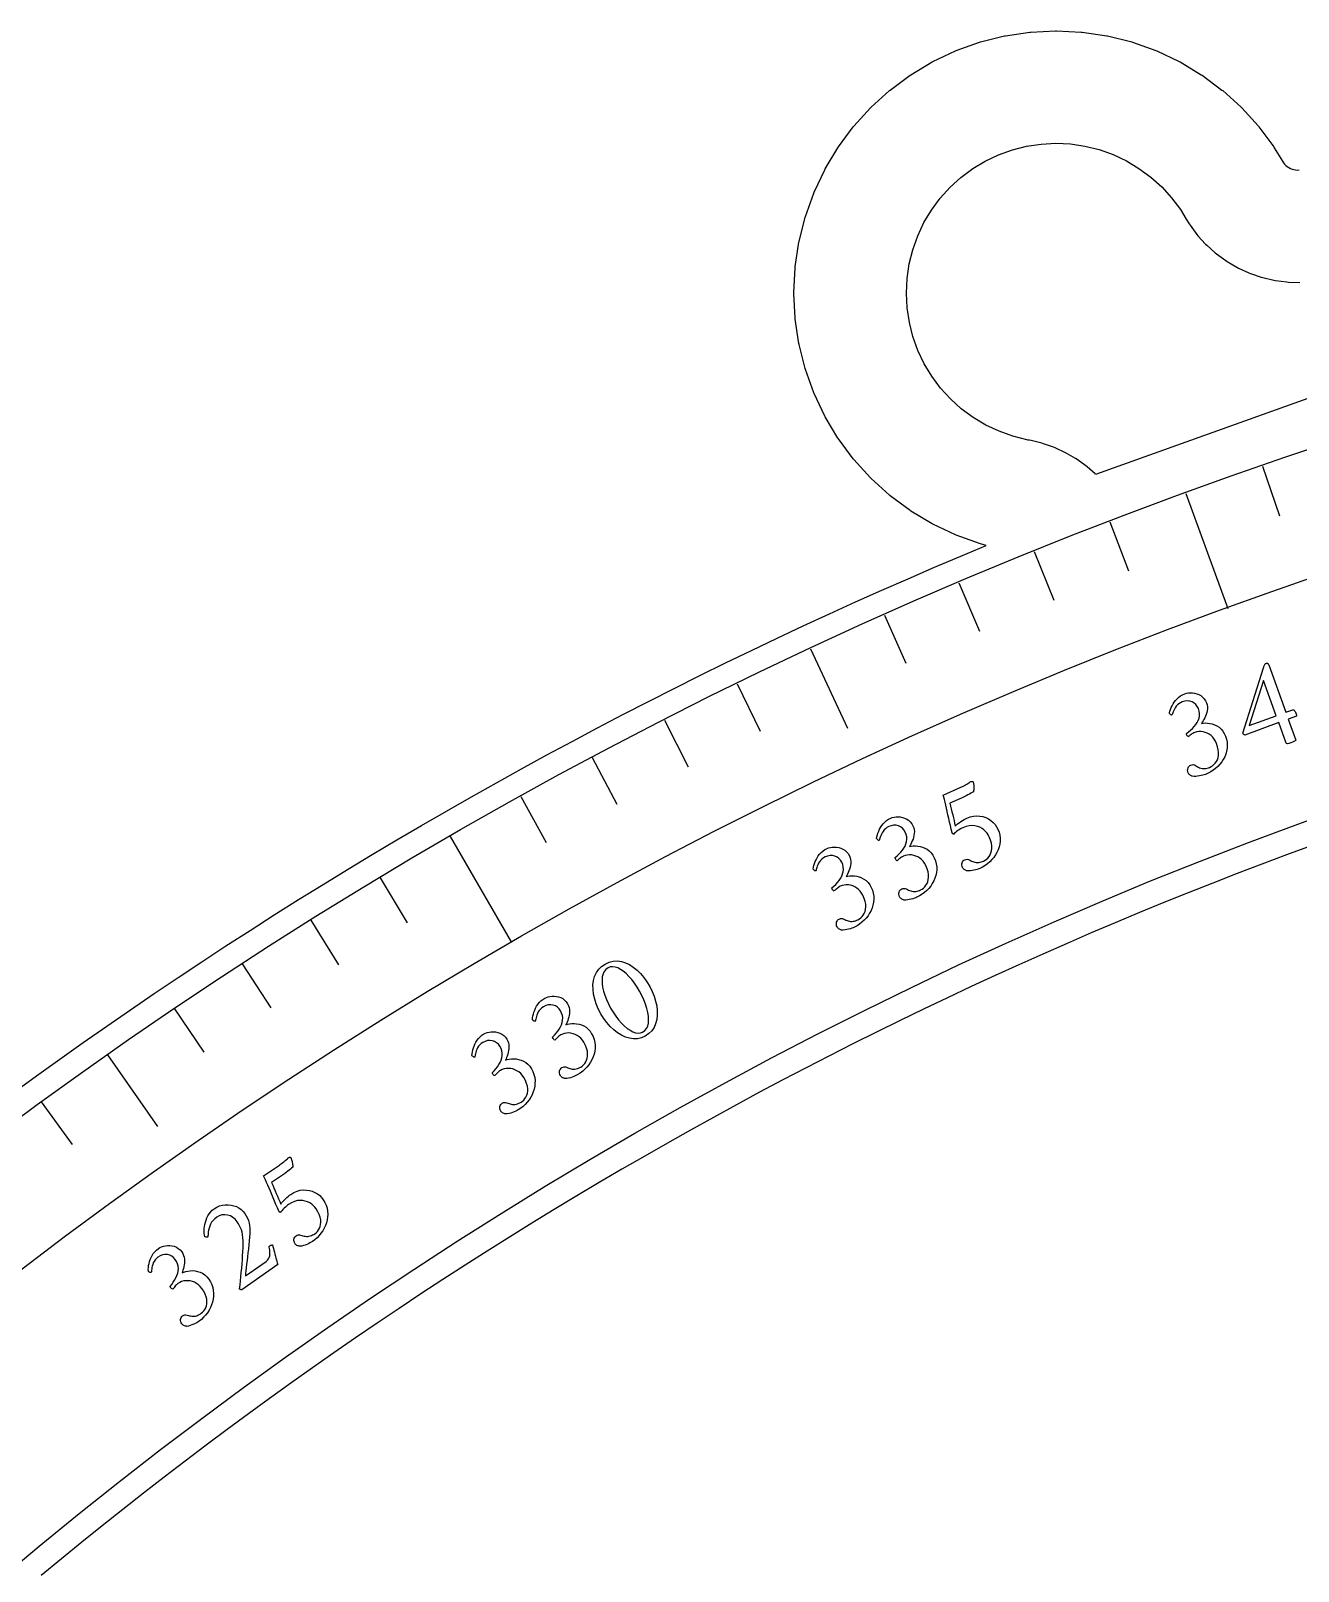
# Model space of a CAD drawing. Header units: millimetres. Extents: x -78 to 78, y -78 to 100.
# Drawn here: x -45.79 to -24.67, y 54.96 to 80.63 of the extents above; entities that cross this region are included whole.
import ezdxf

# ---------------------------------------------------------------- set-up
doc = ezdxf.new("R2010")
doc.units = ezdxf.units.MM
for name, color, linetype in [('CUT_INNER', 6, 'Continuous'), ('CUT_OUTER', 1, 'Continuous'), ('ENGRAVE', 7, 'Continuous'), ('ENGRAVE_FINE', 8, 'Continuous'), ('TEXT', 5, 'Continuous')]:
    doc.layers.add(name, color=color, linetype=linetype)

msp = doc.modelspace()

# ---------------------------------------------------------------- linework, layer by layer
at = {"layer": 'CUT_INNER'}
msp.add_lwpolyline([(-24.4557, 67.0492), (-24.8666, 66.8979), (-25.2767, 66.744), (-25.6857, 66.5877), (-26.0938, 66.4288), (-26.5009, 66.2675), (-26.907, 66.1036), (-27.3121, 65.9373), (-27.7162, 65.7685), (-28.1192, 65.5972), (-28.5212, 65.4234), (-28.9221, 65.2472), (-29.3219, 65.0685), (-29.7206, 64.8873), (-30.1182, 64.7037), (-30.5146, 64.5177), (-30.9099, 64.3293), (-31.304, 64.1384), (-31.697, 63.9451), (-32.0888, 63.7494), (-32.4793, 63.5513), (-32.8686, 63.3508), (-33.2567, 63.148), (-33.6436, 62.9427), (-34.0292, 62.7351), (-34.4135, 62.5251), (-34.7965, 62.3128), (-35.1781, 62.0981), (-35.5585, 61.8811), (-35.9375, 61.6617), (-36.3152, 61.4401), (-36.6915, 61.2161), (-37.0664, 60.9898), (-37.44, 60.7612), (-37.8121, 60.5303), (-38.1828, 60.2972), (-38.552, 60.0618), (-38.9198, 59.8241), (-39.2862, 59.5842), (-39.651, 59.342), (-40.0144, 59.0976), (-40.3763, 58.8509), (-40.7366, 58.6021), (-41.0954, 58.351), (-41.4527, 58.0978), (-41.8084, 57.8423), (-42.1625, 57.5847), (-42.5151, 57.3249), (-42.866, 57.063), (-43.2153, 56.7989), (-43.563, 56.5326), (-43.9091, 56.2643), (-44.2535, 55.9938), (-44.5962, 55.7212), (-44.9373, 55.4465), (-45.2766, 55.1698), (-45.6143, 54.8909)], dxfattribs=at)
at = {"layer": 'CUT_OUTER'}
msp.add_lwpolyline([(-46.0793, 62.9341), (-45.6922, 63.2157), (-45.3035, 63.4948), (-44.913, 63.7716), (-44.5209, 64.046), (-44.1271, 64.318), (-43.7316, 64.5875), (-43.3345, 64.8546), (-42.9357, 65.1193), (-42.5353, 65.3815), (-42.1334, 65.6413), (-41.7298, 65.8986), (-41.3247, 66.1534), (-40.918, 66.4057), (-40.5098, 66.6555), (-40.1, 66.9028), (-39.6888, 67.1476), (-39.276, 67.3899), (-38.8618, 67.6296), (-38.4461, 67.8668), (-38.0289, 68.1014), (-37.6103, 68.3335), (-37.1903, 68.563), (-36.7689, 68.7899), (-36.3462, 69.0142), (-35.922, 69.2359), (-35.4965, 69.455), (-35.0697, 69.6715), (-34.6415, 69.8854), (-34.2121, 70.0966), (-33.7813, 70.3052), (-33.3493, 70.5112), (-32.916, 70.7145), (-32.4815, 70.9151), (-32.0458, 71.1131), (-31.6088, 71.3084), (-31.1707, 71.501), (-30.7314, 71.6909), (-30.2909, 71.8781), (-29.8665, 72.0554), (-29.9648, 72.0801), (-29.9789, 72.0843), (-30.3686, 72.2238), (-30.3822, 72.2294), (-30.7564, 72.4064), (-30.7694, 72.4133), (-31.1244, 72.6261), (-31.1366, 72.6343), (-31.4691, 72.8809), (-31.4805, 72.8902), (-31.7872, 73.1682), (-31.7976, 73.1786), (-32.0756, 73.4853), (-32.0849, 73.4967), (-32.3315, 73.8291), (-32.3396, 73.8414), (-32.5524, 74.1964), (-32.5594, 74.2094), (-32.7364, 74.5836), (-32.742, 74.5972), (-32.8814, 74.9869), (-32.8857, 75.001), (-32.9863, 75.4025), (-32.9892, 75.4169), (-33.0499, 75.8264), (-33.0513, 75.841), (-33.0716, 76.2544), (-33.0716, 76.2691), (-33.0513, 76.6826), (-33.0499, 76.6972), (-32.9892, 77.1067), (-32.9863, 77.1211), (-32.8857, 77.5226), (-32.8814, 77.5367), (-32.742, 77.9264), (-32.7364, 77.94), (-32.5594, 78.3142), (-32.5524, 78.3272), (-32.3396, 78.6822), (-32.3315, 78.6944), (-32.0849, 79.0269), (-32.0756, 79.0383), (-31.7976, 79.345), (-31.7872, 79.3554), (-31.4805, 79.6333), (-31.4691, 79.6427), (-31.1366, 79.8893), (-31.1244, 79.8974), (-30.7694, 80.1102), (-30.7564, 80.1172), (-30.3822, 80.2941), (-30.3686, 80.2998), (-29.9789, 80.4392), (-29.9648, 80.4435), (-29.5633, 80.5441), (-29.5489, 80.5469), (-29.1394, 80.6077), (-29.1248, 80.6091), (-28.7114, 80.6294), (-28.6966, 80.6294), (-28.2832, 80.6091), (-28.2686, 80.6077), (-27.8591, 80.5469), (-27.8447, 80.5441), (-27.4432, 80.4435), (-27.4291, 80.4392), (-27.0394, 80.2998), (-27.0258, 80.2941), (-26.6516, 80.1172), (-26.6386, 80.1102), (-26.2836, 79.8974), (-26.2714, 79.8893), (-25.9389, 79.6427), (-25.9275, 79.6333), (-25.6208, 79.3554), (-25.6104, 79.345), (-25.3324, 79.0383), (-25.3231, 79.0269), (-25.0765, 78.6944), (-25.0684, 78.6822), (-24.9324, 78.4554), (-24.9157, 78.4304), (-24.8965, 78.4072), (-24.8751, 78.3861), (-24.8517, 78.3672), (-24.8266, 78.3507), (-24.7999, 78.3368), (-24.7719, 78.3257), (-24.743, 78.3174), (-24.7134, 78.3121), (-24.6834, 78.3098), (-24.6533, 78.3105)], dxfattribs=at)
at = {"layer": 'ENGRAVE'}
for points in [[(-22.7873, 75.1198), (-28.0456, 73.2384), (-28.0528, 73.2453), (-28.1872, 73.3633), (-28.2096, 73.3811), (-28.3546, 73.4857), (-28.3786, 73.5014), (-28.5329, 73.5917), (-28.5583, 73.605), (-28.7205, 73.6801), (-28.7471, 73.6909), (-28.9157, 73.7503), (-28.9432, 73.7585), (-29.1167, 73.8015), (-29.1448, 73.807), (-29.1692, 73.8112), (-29.4238, 73.8745), (-29.6543, 73.9566), (-29.8757, 74.0608), (-30.0858, 74.1863), (-30.2825, 74.3317), (-30.4641, 74.4957), (-30.6287, 74.6767), (-30.7748, 74.873), (-30.901, 75.0827), (-31.006, 75.3037), (-31.0888, 75.534), (-31.1487, 75.7712), (-31.185, 76.0132), (-31.1974, 76.2576), (-31.1858, 76.502), (-31.1503, 76.7441), (-31.0912, 76.9816), (-31.0092, 77.2121), (-30.9049, 77.4335), (-30.7795, 77.6435), (-30.6341, 77.8403), (-30.4701, 78.0219), (-30.289, 78.1865), (-30.0927, 78.3326), (-29.8831, 78.4588), (-29.6621, 78.5638), (-29.4318, 78.6466), (-29.1946, 78.7064), (-28.9526, 78.7427), (-28.7082, 78.7552), (-28.4638, 78.7436), (-28.2217, 78.7081), (-27.9842, 78.649), (-27.7537, 78.567), (-27.5323, 78.4627), (-27.3222, 78.3373), (-27.1255, 78.1919), (-26.9439, 78.0278), (-26.7793, 77.8468), (-26.6327, 77.6498), (-26.5356, 77.4889), (-26.4878, 77.4137), (-26.4711, 77.3887), (-26.3589, 77.2382), (-26.3398, 77.215), (-26.2131, 77.0764), (-26.1917, 77.0553), (-26.0518, 76.9301), (-26.0284, 76.9112), (-25.8766, 76.8006), (-25.8515, 76.7842), (-25.6894, 76.6894), (-25.6627, 76.6755), (-25.492, 76.5975), (-25.464, 76.5863), (-25.2863, 76.5258), (-25.2574, 76.5175), (-25.0745, 76.475), (-25.0449, 76.4697), (-24.8587, 76.4458), (-24.8287, 76.4434), (-24.641, 76.4383)], [(-26.5415, 72.9222), (-25.8431, 71.0033)], [(-32.7961, 70.3315), (-32.1797, 69.0095)], [(-38.8011, 67.2055), (-37.7801, 65.437)], [(-44.5108, 63.568), (-43.6742, 62.3732)]]:
    msp.add_lwpolyline(points, dxfattribs=at)
for radius in [77.6022, 75.5602, 71.7678]:
    msp.add_circle((0, 0), radius, dxfattribs=at)
at = {"layer": 'ENGRAVE_FINE'}
for points in [[(-25.2648, 73.3743), (-24.9799, 72.5468)], [(-27.8101, 72.4479), (-27.4965, 71.6309)], [(-29.0703, 71.9515), (-28.7425, 71.1401)], [(-30.3216, 71.4332), (-29.9796, 70.6276)], [(-31.5637, 70.8931), (-31.2077, 70.0936)], [(-34.0186, 69.7484), (-33.6349, 68.9618)], [(-35.2307, 69.1441), (-34.8333, 68.3643)], [(-36.432, 68.5187), (-36.0212, 67.746)], [(-37.6223, 67.8724), (-37.198, 67.107)], [(-39.9681, 66.5181), (-39.5173, 65.7679)], [(-41.1229, 65.8104), (-40.6591, 65.0682)], [(-42.2652, 65.0827), (-41.7885, 64.3487)], [(-43.3946, 64.3351), (-42.9052, 63.6096)], [(-45.6134, 62.7815), (-45.099, 62.0735)]]:
    msp.add_lwpolyline(points, dxfattribs=at)
at = {"layer": 'TEXT'}
for points in [[(-25.205, 70.0903), (-25.197, 70.0923), (-25.1896, 70.0924), (-25.1828, 70.0904), (-25.1767, 70.0866), (-25.1713, 70.0816), (-25.1668, 70.0762), (-25.1632, 70.0706), (-25.1606, 70.0646), (-24.8767, 69.2741), (-24.7574, 69.3168), (-24.7519, 69.3171), (-24.7455, 69.3141), (-24.7382, 69.308), (-24.7301, 69.2988), (-24.7219, 69.2872), (-24.7144, 69.2743), (-24.7076, 69.2599), (-24.7014, 69.2442), (-24.698, 69.2335), (-24.696, 69.2241), (-24.6952, 69.216), (-24.6958, 69.2091), (-24.8354, 69.1591), (-24.7093, 68.808), (-24.71, 68.8074), (-24.7122, 68.8056), (-24.7158, 68.8025), (-24.7208, 68.7981), (-24.7295, 68.7925), (-24.7441, 68.7854), (-24.7648, 68.7769), (-24.7914, 68.7669), (-24.823, 68.7567), (-24.8464, 68.7517), (-24.8616, 68.752), (-24.8687, 68.7576), (-24.9934, 69.1022), (-25.5564, 68.896), (-25.5624, 68.8976), (-25.5681, 68.9001), (-25.5733, 68.9034), (-25.5782, 68.9077), (-25.5824, 68.9123), (-25.5859, 68.9167), (-25.5886, 68.921), (-25.5905, 68.9252), (-25.2468, 70.0173), (-25.2435, 70.0259), (-25.2394, 70.0359), (-25.2347, 70.0471), (-25.2292, 70.0596), (-25.2233, 70.0713), (-25.2173, 70.0804), (-25.2112, 70.0867), (-25.205, 70.0903)], [(-26.5567, 69.5847), (-26.5296, 69.593), (-26.4997, 69.598), (-26.4672, 69.5998), (-26.4319, 69.5984), (-26.3958, 69.5932), (-26.3605, 69.5838), (-26.3262, 69.57), (-26.2927, 69.552), (-26.262, 69.5292), (-26.2356, 69.5013), (-26.2136, 69.4682), (-26.196, 69.43), (-26.1863, 69.3982), (-26.1811, 69.3662), (-26.1803, 69.334), (-26.184, 69.3016), (-26.191, 69.2696), (-26.2002, 69.2389), (-26.2116, 69.2093), (-26.2253, 69.181), (-26.2398, 69.1545), (-26.2539, 69.1305), (-26.2676, 69.1089), (-26.281, 69.0898), (-26.2495, 69.0949), (-26.2155, 69.0966), (-26.1791, 69.0948), (-26.1402, 69.0896), (-26.1006, 69.0803), (-26.062, 69.0663), (-26.0245, 69.0478), (-25.9881, 69.0246), (-25.9544, 68.9961), (-25.925, 68.9618), (-25.9001, 68.9216), (-25.8795, 68.8755), (-25.8635, 68.8246), (-25.8539, 68.7741), (-25.8507, 68.724), (-25.8538, 68.6742), (-25.8625, 68.6255), (-25.8759, 68.5785), (-25.8939, 68.5332), (-25.9167, 68.4896), (-25.9435, 68.4482), (-25.9737, 68.4094), (-26.0073, 68.3732), (-26.0444, 68.3396), (-26.0841, 68.3091), (-26.1258, 68.2822), (-26.1695, 68.2589), (-26.2151, 68.2392), (-26.2358, 68.2321), (-26.2594, 68.2254), (-26.286, 68.2192), (-26.3155, 68.2134), (-26.3462, 68.209), (-26.376, 68.2067), (-26.4052, 68.2066), (-26.4335, 68.2087), (-26.4397, 68.211), (-26.4476, 68.215), (-26.4573, 68.2206), (-26.4689, 68.2278), (-26.4803, 68.2363), (-26.4899, 68.2459), (-26.4975, 68.2566), (-26.5032, 68.2683), (-26.5095, 68.2892), (-26.5119, 68.3094), (-26.5103, 68.3287), (-26.5047, 68.3472), (-26.4961, 68.3639), (-26.4853, 68.3776), (-26.4723, 68.3883), (-26.4571, 68.3961), (-26.4372, 68.4015), (-26.4178, 68.4022), (-26.3991, 68.3981), (-26.381, 68.3892), (-26.3634, 68.3784), (-26.346, 68.3686), (-26.3288, 68.3596), (-26.3118, 68.3516), (-26.2918, 68.3442), (-26.2713, 68.3394), (-26.2502, 68.3374), (-26.2286, 68.338), (-26.207, 68.3407), (-26.1861, 68.3447), (-26.1658, 68.3501), (-26.1462, 68.3567), (-26.1205, 68.3687), (-26.096, 68.3844), (-26.0728, 68.4038), (-26.0509, 68.427), (-26.0317, 68.454), (-26.0164, 68.485), (-26.005, 68.5201), (-25.9977, 68.5592), (-25.9957, 68.6023), (-26.0005, 68.6494), (-26.0119, 68.7006), (-26.0302, 68.7557), (-26.0475, 68.7944), (-26.0684, 68.829), (-26.0931, 68.8593), (-26.1214, 68.8856), (-26.1524, 68.9076), (-26.1848, 68.9254), (-26.2187, 68.939), (-26.2541, 68.9483), (-26.2898, 68.9531), (-26.3247, 68.9529), (-26.3587, 68.9478), (-26.3919, 68.9378), (-26.4081, 68.9308), (-26.4239, 68.9226), (-26.4394, 68.913), (-26.4544, 68.9021), (-26.4685, 68.8913), (-26.481, 68.882), (-26.4919, 68.8741), (-26.5011, 68.8678), (-26.5097, 68.8743), (-26.5171, 68.8821), (-26.5233, 68.8912), (-26.5282, 68.9018), (-26.5305, 68.9085), (-26.5319, 68.9144), (-26.5324, 68.9195), (-26.532, 68.9237), (-26.4966, 68.9492), (-26.4631, 68.9765), (-26.4314, 69.0057), (-26.4016, 69.0368), (-26.375, 69.0695), (-26.3529, 69.1036), (-26.3352, 69.139), (-26.3219, 69.1758), (-26.3143, 69.2139), (-26.3135, 69.2534), (-26.3195, 69.2942), (-26.3324, 69.3363), (-26.3503, 69.3731), (-26.374, 69.404), (-26.4033, 69.4288), (-26.4384, 69.4477), (-26.477, 69.4596), (-26.5169, 69.4633), (-26.5582, 69.4589), (-26.6008, 69.4464), (-26.631, 69.4327), (-26.6577, 69.4161), (-26.6809, 69.3966), (-26.7007, 69.3742), (-26.7174, 69.3507), (-26.7316, 69.3278), (-26.7432, 69.3057), (-26.7522, 69.2842), (-26.7595, 69.2649), (-26.7657, 69.2495), (-26.7708, 69.2378), (-26.7749, 69.2298), (-26.7794, 69.2291), (-26.7845, 69.2302), (-26.7903, 69.2331), (-26.7969, 69.2377), (-26.8032, 69.2434), (-26.8085, 69.2495), (-26.8128, 69.2561), (-26.8161, 69.263), (-26.8086, 69.2926), (-26.7987, 69.3226), (-26.7865, 69.3532), (-26.7719, 69.3842), (-26.7548, 69.4148), (-26.7351, 69.4445), (-26.7128, 69.4731), (-26.6878, 69.5007), (-26.6599, 69.5262), (-26.6287, 69.5487), (-26.5944, 69.5682), (-26.5567, 69.5847)], [(-25.2471, 69.8038), (-25.4842, 69.0529), (-25.0349, 69.2171)], [(-30.1926, 67.5105), (-30.1352, 67.5322), (-30.0794, 67.5455), (-30.025, 67.5503), (-29.9721, 67.5466), (-29.9216, 67.5359), (-29.8743, 67.5199), (-29.8301, 67.4983), (-29.7891, 67.4713), (-29.7523, 67.4401), (-29.7207, 67.4058), (-29.6944, 67.3685), (-29.6733, 67.3281), (-29.6546, 67.2782), (-29.6422, 67.2283), (-29.6362, 67.1784), (-29.6366, 67.1285), (-29.6425, 67.0794), (-29.6532, 67.0317), (-29.6688, 66.9855), (-29.689, 66.9407), (-29.7135, 66.8979), (-29.7415, 66.8574), (-29.773, 66.8194), (-29.8082, 66.7838), (-29.8462, 66.7512), (-29.8863, 66.722), (-29.9286, 66.6963), (-29.973, 66.6741), (-29.9933, 66.6659), (-30.0165, 66.6579), (-30.0427, 66.6502), (-30.0719, 66.6428), (-30.1022, 66.6366), (-30.1319, 66.6327), (-30.161, 66.631), (-30.1894, 66.6315), (-30.1957, 66.6335), (-30.2038, 66.637), (-30.2139, 66.642), (-30.2258, 66.6486), (-30.2377, 66.6565), (-30.2478, 66.6655), (-30.256, 66.6757), (-30.2623, 66.6871), (-30.2698, 66.7077), (-30.2733, 66.7276), (-30.2727, 66.747), (-30.2682, 66.7659), (-30.2605, 66.783), (-30.2505, 66.7972), (-30.2381, 66.8087), (-30.2234, 66.8173), (-30.2038, 66.8238), (-30.1845, 66.8256), (-30.1656, 66.8225), (-30.1471, 66.8147), (-30.1288, 66.8049), (-30.1109, 66.796), (-30.0932, 66.788), (-30.0758, 66.781), (-30.0555, 66.7747), (-30.0347, 66.7711), (-30.0136, 66.7702), (-29.992, 66.772), (-29.9706, 66.7759), (-29.9499, 66.7811), (-29.93, 66.7875), (-29.9108, 66.7953), (-29.8858, 66.8087), (-29.8622, 66.8257), (-29.8402, 66.8464), (-29.8196, 66.8707), (-29.8018, 66.8988), (-29.7883, 66.9306), (-29.7789, 66.9663), (-29.7738, 67.0057), (-29.7742, 67.0489), (-29.7816, 67.0956), (-29.7959, 67.146), (-29.8172, 67.2001), (-29.833, 67.2304), (-29.8529, 67.2597), (-29.877, 67.2879), (-29.9052, 67.3149), (-29.9373, 67.3392), (-29.9729, 67.3589), (-30.012, 67.374), (-30.0547, 67.3845), (-30.1007, 67.3885), (-30.1499, 67.3841), (-30.2021, 67.3712), (-30.2576, 67.3499), (-30.2747, 67.3415), (-30.294, 67.3308), (-30.3156, 67.3177), (-30.3394, 67.3023), (-30.3624, 67.2863), (-30.3815, 67.2716), (-30.3966, 67.2583), (-30.4079, 67.2462), (-30.411, 67.2455), (-30.4146, 67.2459), (-30.4185, 67.2475), (-30.4229, 67.2502), (-30.4271, 67.2538), (-30.4308, 67.2577), (-30.4339, 67.2621), (-30.4364, 67.2668), (-30.4501, 67.3265), (-30.4639, 67.3861), (-30.4776, 67.4457), (-30.4913, 67.5054), (-30.5047, 67.564), (-30.5177, 67.6206), (-30.5301, 67.6752), (-30.5421, 67.7277), (-30.5534, 67.7769), (-30.5639, 67.8211), (-30.5736, 67.8605), (-30.5824, 67.895), (-30.292, 68.0251), (-30.2718, 68.0344), (-30.2516, 68.0443), (-30.2313, 68.0548), (-30.211, 68.0659), (-30.1916, 68.0769), (-30.174, 68.0874), (-30.1582, 68.0971), (-30.1443, 68.1062), (-30.1329, 68.1139), (-30.1247, 68.1193), (-30.1198, 68.1226), (-30.1182, 68.1237), (-30.1121, 68.123), (-30.1064, 68.1223), (-30.1013, 68.1218), (-30.0966, 68.1213), (-30.0925, 68.1204), (-30.0891, 68.1187), (-30.0863, 68.116), (-30.0842, 68.1125), (-30.0828, 68.1081), (-30.0813, 68.101), (-30.0795, 68.0911), (-30.0776, 68.0784), (-30.0759, 68.0639), (-30.0747, 68.0484), (-30.0739, 68.032), (-30.0736, 68.0146), (-30.0741, 67.9971), (-30.0756, 67.9803), (-30.0782, 67.9643), (-30.0819, 67.9489), (-30.1022, 67.9375), (-30.1245, 67.9253), (-30.1488, 67.9121), (-30.1751, 67.898), (-30.2038, 67.8832), (-30.2352, 67.8677), (-30.2694, 67.8516), (-30.3062, 67.8348), (-30.4712, 67.7609), (-30.4604, 67.7129), (-30.4493, 67.6646), (-30.4379, 67.616), (-30.4262, 67.567), (-30.4147, 67.5185), (-30.4037, 67.471), (-30.3934, 67.4246), (-30.3837, 67.3792), (-30.3656, 67.3966), (-30.3441, 67.4147), (-30.3192, 67.4336), (-30.2908, 67.4533), (-30.2621, 67.4719), (-30.2362, 67.4877), (-30.213, 67.5005), (-30.1926, 67.5105)], [(-31.4586, 67.5103), (-31.4321, 67.5205), (-31.4027, 67.5277), (-31.3704, 67.5318), (-31.3351, 67.5329), (-31.2987, 67.5303), (-31.2629, 67.5234), (-31.2276, 67.5122), (-31.193, 67.4966), (-31.1607, 67.476), (-31.1323, 67.4501), (-31.1081, 67.4186), (-31.0878, 67.3817), (-31.0758, 67.3508), (-31.0683, 67.3192), (-31.0653, 67.2872), (-31.0666, 67.2546), (-31.0713, 67.2222), (-31.0783, 67.1909), (-31.0876, 67.1606), (-31.0992, 67.1313), (-31.1118, 67.1039), (-31.1241, 67.0789), (-31.1363, 67.0564), (-31.1483, 67.0364), (-31.1172, 67.0438), (-31.0835, 67.0478), (-31.047, 67.0487), (-31.0078, 67.0462), (-30.9676, 67.0398), (-30.9282, 67.0286), (-30.8894, 67.0128), (-30.8514, 66.9922), (-30.8158, 66.9663), (-30.784, 66.9341), (-30.7563, 66.8958), (-30.7324, 66.8513), (-30.7129, 66.8017), (-30.6997, 66.752), (-30.6929, 66.7022), (-30.6925, 66.6523), (-30.6977, 66.6031), (-30.7077, 66.5553), (-30.7224, 66.5088), (-30.742, 66.4637), (-30.7658, 66.4205), (-30.7931, 66.3796), (-30.8241, 66.3411), (-30.8587, 66.305), (-30.8961, 66.2717), (-30.9358, 66.2419), (-30.9777, 66.2156), (-31.0217, 66.1927), (-31.0419, 66.1841), (-31.065, 66.1757), (-31.0911, 66.1676), (-31.1201, 66.1598), (-31.1503, 66.1532), (-31.18, 66.1488), (-31.209, 66.1466), (-31.2375, 66.1467), (-31.2438, 66.1485), (-31.2519, 66.1519), (-31.2621, 66.1568), (-31.2741, 66.1631), (-31.2861, 66.1709), (-31.2963, 66.1798), (-31.3047, 66.1898), (-31.3112, 66.2011), (-31.319, 66.2215), (-31.3228, 66.2415), (-31.3226, 66.2609), (-31.3184, 66.2798), (-31.3109, 66.297), (-31.3011, 66.3114), (-31.289, 66.323), (-31.2744, 66.3319), (-31.2549, 66.3387), (-31.2356, 66.3408), (-31.2167, 66.338), (-31.198, 66.3305), (-31.1796, 66.321), (-31.1615, 66.3124), (-31.1437, 66.3047), (-31.1262, 66.2979), (-31.1058, 66.2919), (-31.085, 66.2886), (-31.0638, 66.2881), (-31.0423, 66.2903), (-31.0209, 66.2945), (-31.0004, 66.3), (-30.9805, 66.3068), (-30.9615, 66.3148), (-30.9366, 66.3286), (-30.9134, 66.346), (-30.8916, 66.367), (-30.8714, 66.3917), (-30.8541, 66.42), (-30.8411, 66.4521), (-30.8323, 66.4879), (-30.8278, 66.5274), (-30.8289, 66.5705), (-30.837, 66.6172), (-30.8521, 66.6673), (-30.8742, 66.721), (-30.8942, 66.7584), (-30.9176, 66.7914), (-30.9444, 66.8199), (-30.9745, 66.8441), (-31.007, 66.8638), (-31.0406, 66.8793), (-31.0754, 66.8904), (-31.1113, 66.8972), (-31.1473, 66.8994), (-31.1821, 66.8968), (-31.2157, 66.8892), (-31.248, 66.8768), (-31.2637, 66.8688), (-31.2788, 66.8594), (-31.2936, 66.8487), (-31.3079, 66.8368), (-31.3212, 66.825), (-31.3329, 66.8148), (-31.3432, 66.8062), (-31.3519, 66.7992), (-31.361, 66.8051), (-31.369, 66.8123), (-31.3758, 66.821), (-31.3814, 66.8312), (-31.3842, 66.8377), (-31.386, 66.8435), (-31.3869, 66.8485), (-31.3868, 66.8528), (-31.3532, 66.8807), (-31.3218, 66.9104), (-31.2923, 66.9418), (-31.2648, 66.9749), (-31.2406, 67.0095), (-31.2209, 67.045), (-31.2058, 67.0816), (-31.1952, 67.1192), (-31.1904, 67.1578), (-31.1924, 67.1972), (-31.2013, 67.2375), (-31.2171, 67.2786), (-31.2377, 67.314), (-31.2634, 67.3431), (-31.2945, 67.3658), (-31.3308, 67.3822), (-31.3701, 67.3912), (-31.4102, 67.3921), (-31.4511, 67.3848), (-31.4927, 67.3693), (-31.5219, 67.3534), (-31.5473, 67.335), (-31.5691, 67.3139), (-31.5872, 67.2901), (-31.6022, 67.2654), (-31.6147, 67.2416), (-31.6247, 67.2187), (-31.6322, 67.1966), (-31.638, 67.1769), (-31.6431, 67.161), (-31.6474, 67.149), (-31.6509, 67.1408), (-31.6553, 67.1398), (-31.6605, 67.1405), (-31.6665, 67.1429), (-31.6734, 67.1471), (-31.6801, 67.1523), (-31.6859, 67.1581), (-31.6906, 67.1643), (-31.6944, 67.1709), (-31.689, 67.201), (-31.6813, 67.2317), (-31.6713, 67.263), (-31.6589, 67.2949), (-31.6441, 67.3268), (-31.6266, 67.3577), (-31.6063, 67.3879), (-31.5834, 67.4172), (-31.5574, 67.4446), (-31.5279, 67.4693), (-31.495, 67.4912), (-31.4586, 67.5103)], [(-32.5204, 67.0054), (-32.4941, 67.0159), (-32.4647, 67.0235), (-32.4325, 67.0282), (-32.3972, 67.0299), (-32.3608, 67.0279), (-32.3248, 67.0215), (-32.2894, 67.0108), (-32.2545, 66.9958), (-32.2219, 66.9758), (-32.1932, 66.9502), (-32.1684, 66.9192), (-32.1475, 66.8826), (-32.1351, 66.8518), (-32.1271, 66.8204), (-32.1235, 66.7884), (-32.1244, 66.7558), (-32.1286, 66.7233), (-32.1351, 66.6919), (-32.1439, 66.6615), (-32.155, 66.6321), (-32.1671, 66.6044), (-32.1791, 66.5792), (-32.1909, 66.5565), (-32.2026, 66.5364), (-32.1716, 66.5442), (-32.1379, 66.5488), (-32.1015, 66.5502), (-32.0623, 66.5484), (-32.022, 66.5426), (-31.9824, 66.5321), (-31.9434, 66.5168), (-31.9051, 66.4969), (-31.869, 66.4715), (-31.8368, 66.4398), (-31.8084, 66.402), (-31.7839, 66.3578), (-31.7635, 66.3086), (-31.7496, 66.2591), (-31.742, 66.2094), (-31.7408, 66.1596), (-31.7452, 66.1103), (-31.7544, 66.0623), (-31.7685, 66.0156), (-31.7873, 65.9702), (-31.8104, 65.9266), (-31.8371, 65.8853), (-31.8675, 65.8463), (-31.9015, 65.8096), (-31.9384, 65.7758), (-31.9776, 65.7454), (-32.019, 65.7184), (-32.0627, 65.6948), (-32.0827, 65.6858), (-32.1057, 65.6771), (-32.1317, 65.6686), (-32.1606, 65.6603), (-32.1907, 65.6532), (-32.2203, 65.6483), (-32.2493, 65.6457), (-32.2777, 65.6453), (-32.284, 65.6471), (-32.2923, 65.6503), (-32.3025, 65.655), (-32.3146, 65.6612), (-32.3268, 65.6688), (-32.3371, 65.6775), (-32.3456, 65.6874), (-32.3523, 65.6986), (-32.3604, 65.7189), (-32.3645, 65.7388), (-32.3646, 65.7582), (-32.3607, 65.7771), (-32.3536, 65.7945), (-32.344, 65.8091), (-32.332, 65.8209), (-32.3176, 65.8299), (-32.2981, 65.8371), (-32.2789, 65.8395), (-32.2599, 65.837), (-32.2411, 65.8297), (-32.2226, 65.8205), (-32.2044, 65.8122), (-32.1865, 65.8048), (-32.1689, 65.7983), (-32.1484, 65.7926), (-32.1275, 65.7897), (-32.1063, 65.7895), (-32.0848, 65.792), (-32.0635, 65.7965), (-32.0431, 65.8024), (-32.0233, 65.8095), (-32.0044, 65.8178), (-31.9798, 65.832), (-31.9568, 65.8497), (-31.9354, 65.8711), (-31.9156, 65.8961), (-31.8988, 65.9247), (-31.8862, 65.957), (-31.878, 65.9929), (-31.8741, 66.0325), (-31.8759, 66.0756), (-31.8847, 66.1221), (-31.9006, 66.172), (-31.9236, 66.2254), (-31.9442, 66.2624), (-31.9681, 66.295), (-31.9953, 66.3232), (-32.0258, 66.3468), (-32.0586, 66.366), (-32.0924, 66.381), (-32.1274, 66.3915), (-32.1635, 66.3978), (-32.1995, 66.3994), (-32.2342, 66.3962), (-32.2676, 66.3881), (-32.2998, 66.3752), (-32.3153, 66.3669), (-32.3303, 66.3573), (-32.3449, 66.3464), (-32.359, 66.3342), (-32.3721, 66.3222), (-32.3837, 66.3119), (-32.3938, 66.3031), (-32.4025, 66.296), (-32.4116, 66.3017), (-32.4197, 66.3088), (-32.4267, 66.3174), (-32.4325, 66.3275), (-32.4354, 66.334), (-32.4372, 66.3397), (-32.4382, 66.3447), (-32.4381, 66.349), (-32.4051, 66.3775), (-32.374, 66.4076), (-32.3451, 66.4395), (-32.3181, 66.473), (-32.2945, 66.508), (-32.2754, 66.5438), (-32.2608, 66.5807), (-32.2508, 66.6184), (-32.2466, 66.6571), (-32.2492, 66.6965), (-32.2588, 66.7366), (-32.2752, 66.7775), (-32.2963, 66.8126), (-32.3226, 66.8412), (-32.354, 66.8634), (-32.3905, 66.8792), (-32.43, 66.8877), (-32.4701, 66.8879), (-32.5109, 66.8799), (-32.5522, 66.8637), (-32.5811, 66.8475), (-32.6063, 66.8286), (-32.6277, 66.8071), (-32.6454, 66.7831), (-32.66, 66.7582), (-32.6722, 66.7342), (-32.6818, 66.7111), (-32.6889, 66.6889), (-32.6945, 66.6691), (-32.6993, 66.6532), (-32.7034, 66.641), (-32.7068, 66.6328), (-32.7112, 66.6317), (-32.7164, 66.6323), (-32.7225, 66.6347), (-32.7294, 66.6387), (-32.7362, 66.6439), (-32.742, 66.6495), (-32.7469, 66.6556), (-32.7507, 66.6623), (-32.7458, 66.6924), (-32.7386, 66.7232), (-32.7291, 66.7547), (-32.7173, 66.7868), (-32.7029, 66.8189), (-32.6859, 66.8501), (-32.6661, 66.8806), (-32.6436, 66.9102), (-32.6181, 66.9381), (-32.589, 66.9632), (-32.5564, 66.9857), (-32.5204, 67.0054)], [(-36.2162, 65.0796), (-36.1493, 65.1101), (-36.0819, 65.1274), (-36.014, 65.1314), (-35.9457, 65.1223), (-35.878, 65.1016), (-35.8123, 65.071), (-35.7483, 65.0304), (-35.6862, 64.98), (-35.6272, 64.9214), (-35.5723, 64.8562), (-35.5215, 64.7846), (-35.4749, 64.7066), (-35.4342, 64.6252), (-35.4012, 64.5439), (-35.376, 64.4624), (-35.3585, 64.381), (-35.3493, 64.3014), (-35.3492, 64.2256), (-35.3579, 64.1535), (-35.3757, 64.0851), (-35.4032, 64.0225), (-35.4412, 63.9676), (-35.4898, 63.9203), (-35.549, 63.8806), (-35.6123, 63.8521), (-35.6771, 63.8363), (-35.7434, 63.8332), (-35.8113, 63.8428), (-35.8792, 63.8634), (-35.9455, 63.8937), (-36.0104, 63.9336), (-36.0736, 63.983), (-36.134, 64.0406), (-36.1902, 64.1048), (-36.2422, 64.1756), (-36.2899, 64.253), (-36.3316, 64.3338), (-36.3656, 64.4148), (-36.3917, 64.4959), (-36.4099, 64.5773), (-36.4196, 64.6569), (-36.4199, 64.7329), (-36.4107, 64.8052), (-36.3922, 64.8738), (-36.3637, 64.9368), (-36.3249, 64.9921), (-36.2757, 65.0397), (-36.2162, 65.0796)], [(-36.1684, 65.0164), (-36.204, 64.9906), (-36.2319, 64.9575), (-36.2521, 64.917), (-36.2644, 64.8691), (-36.2695, 64.8154), (-36.2679, 64.7575), (-36.2596, 64.6953), (-36.2447, 64.6289), (-36.2236, 64.5598), (-36.1967, 64.4895), (-36.1641, 64.418), (-36.1259, 64.3454), (-36.0842, 64.2757), (-36.0404, 64.211), (-35.9945, 64.1515), (-35.9464, 64.0971), (-35.8977, 64.049), (-35.8496, 64.0085), (-35.8023, 63.9756), (-35.7556, 63.9502), (-35.7108, 63.9337), (-35.6691, 63.9273), (-35.6304, 63.9311), (-35.5947, 63.945), (-35.5574, 63.9719), (-35.5287, 64.0061), (-35.5087, 64.0476), (-35.4974, 64.0964), (-35.4938, 64.151), (-35.4971, 64.21), (-35.5073, 64.2732), (-35.5243, 64.3408), (-35.5471, 64.4108), (-35.5749, 64.4816), (-35.6076, 64.5531), (-35.6451, 64.6254), (-35.6865, 64.696), (-35.7296, 64.7609), (-35.7744, 64.8201), (-35.8209, 64.8735), (-35.8681, 64.9202), (-35.9148, 64.9593), (-35.9612, 64.9908), (-36.0072, 65.0147), (-36.0517, 65.0299), (-36.0933, 65.0353), (-36.1322, 65.0307), (-36.1684, 65.0164)], [(-37.2229, 64.5116), (-37.1973, 64.5241), (-37.1686, 64.5338), (-37.1368, 64.5407), (-37.1018, 64.5449), (-37.0652, 64.5455), (-37.0289, 64.5417), (-36.9929, 64.5336), (-36.957, 64.5211), (-36.923, 64.5034), (-36.8925, 64.48), (-36.8656, 64.4508), (-36.8422, 64.4159), (-36.8276, 64.386), (-36.8174, 64.3553), (-36.8115, 64.3236), (-36.81, 64.291), (-36.8119, 64.2583), (-36.8161, 64.2265), (-36.8227, 64.1955), (-36.8317, 64.1654), (-36.8419, 64.1369), (-36.852, 64.111), (-36.8622, 64.0875), (-36.8723, 64.0666), (-36.8421, 64.0766), (-36.8088, 64.0836), (-36.7725, 64.0876), (-36.7333, 64.0886), (-36.6927, 64.0857), (-36.6524, 64.078), (-36.6124, 64.0656), (-36.5728, 64.0484), (-36.535, 64.0257), (-36.5006, 63.9964), (-36.4696, 63.9606), (-36.442, 63.9184), (-36.4181, 63.8707), (-36.4007, 63.8223), (-36.3896, 63.7733), (-36.3848, 63.7237), (-36.3857, 63.6742), (-36.3915, 63.6257), (-36.4022, 63.5781), (-36.4177, 63.5315), (-36.4376, 63.4863), (-36.4613, 63.4432), (-36.4888, 63.4022), (-36.5201, 63.3632), (-36.5545, 63.3268), (-36.5914, 63.2936), (-36.6309, 63.2638), (-36.6728, 63.2371), (-36.6921, 63.2268), (-36.7144, 63.2164), (-36.7396, 63.2061), (-36.7679, 63.1957), (-36.7974, 63.1865), (-36.8266, 63.1795), (-36.8553, 63.1748), (-36.8837, 63.1724), (-36.8901, 63.1737), (-36.8985, 63.1764), (-36.909, 63.1804), (-36.9216, 63.1857), (-36.9343, 63.1923), (-36.9452, 63.2003), (-36.9544, 63.2096), (-36.9619, 63.2202), (-36.9714, 63.2399), (-36.9769, 63.2594), (-36.9784, 63.2788), (-36.9759, 63.298), (-36.97, 63.3158), (-36.9614, 63.331), (-36.9503, 63.3436), (-36.9366, 63.3537), (-36.9177, 63.3623), (-36.8987, 63.366), (-36.8796, 63.3649), (-36.8604, 63.359), (-36.8412, 63.3511), (-36.8225, 63.3441), (-36.8041, 63.338), (-36.786, 63.3328), (-36.7651, 63.3286), (-36.7441, 63.3272), (-36.723, 63.3285), (-36.7017, 63.3325), (-36.6808, 63.3386), (-36.6608, 63.3458), (-36.6416, 63.3543), (-36.6234, 63.364), (-36.5998, 63.3799), (-36.5782, 63.3992), (-36.5584, 63.4221), (-36.5404, 63.4484), (-36.5256, 63.4781), (-36.5154, 63.5112), (-36.5098, 63.5476), (-36.5087, 63.5874), (-36.5136, 63.6303), (-36.5257, 63.6761), (-36.5451, 63.7247), (-36.5719, 63.7763), (-36.5951, 63.8118), (-36.6212, 63.8426), (-36.6504, 63.8687), (-36.6825, 63.8901), (-36.7165, 63.907), (-36.7514, 63.9194), (-36.787, 63.9275), (-36.8234, 63.9311), (-36.8595, 63.9302), (-36.8939, 63.9245), (-36.9266, 63.9141), (-36.9578, 63.8989), (-36.9727, 63.8895), (-36.987, 63.8788), (-37.0008, 63.8669), (-37.0139, 63.8538), (-37.0261, 63.8409), (-37.037, 63.8297), (-37.0465, 63.8203), (-37.0546, 63.8126), (-37.0641, 63.8176), (-37.0727, 63.8241), (-37.0802, 63.8322), (-37.0868, 63.8418), (-37.0901, 63.8481), (-37.0924, 63.8537), (-37.0937, 63.8586), (-37.0939, 63.8629), (-37.063, 63.8936), (-37.0342, 63.9259), (-37.0076, 63.9597), (-36.9831, 63.9952), (-36.962, 64.0317), (-36.9455, 64.0688), (-36.9336, 64.1066), (-36.9263, 64.145), (-36.9249, 64.1838), (-36.9303, 64.2229), (-36.9427, 64.2623), (-36.9621, 64.3019), (-36.9856, 64.3353), (-37.0138, 64.3621), (-37.0467, 64.382), (-37.0843, 64.3951), (-37.1243, 64.4007), (-37.1643, 64.3981), (-37.2044, 64.3872), (-37.2445, 64.3681), (-37.2721, 64.3498), (-37.2959, 64.3292), (-37.3158, 64.3063), (-37.3317, 64.281), (-37.3445, 64.2551), (-37.3549, 64.2303), (-37.3628, 64.2066), (-37.3684, 64.184), (-37.3725, 64.1638), (-37.3762, 64.1476), (-37.3794, 64.1352), (-37.3822, 64.1267), (-37.3865, 64.1253), (-37.3917, 64.1256), (-37.3979, 64.1275), (-37.4051, 64.131), (-37.4123, 64.1357), (-37.4185, 64.1409), (-37.4238, 64.1467), (-37.4281, 64.153), (-37.4253, 64.1834), (-37.4203, 64.2146), (-37.4131, 64.2467), (-37.4036, 64.2796), (-37.3916, 64.3126), (-37.3768, 64.345), (-37.3593, 64.3768), (-37.339, 64.4079), (-37.3155, 64.4376), (-37.2883, 64.4647), (-37.2574, 64.4894), (-37.2229, 64.5116)], [(-38.2365, 63.916), (-38.2112, 63.9289), (-38.1827, 63.939), (-38.1509, 63.9465), (-38.116, 63.9512), (-38.0795, 63.9524), (-38.0431, 63.9492), (-38.0069, 63.9416), (-37.9709, 63.9296), (-37.9366, 63.9126), (-37.9058, 63.8896), (-37.8784, 63.8609), (-37.8544, 63.8263), (-37.8393, 63.7967), (-37.8286, 63.7661), (-37.8223, 63.7345), (-37.8203, 63.7019), (-37.8216, 63.6692), (-37.8254, 63.6374), (-37.8315, 63.6063), (-37.84, 63.576), (-37.8497, 63.5474), (-37.8594, 63.5213), (-37.8692, 63.4977), (-37.8791, 63.4765), (-37.8489, 63.4871), (-37.8158, 63.4946), (-37.7796, 63.4992), (-37.7403, 63.5007), (-37.6997, 63.4985), (-37.6593, 63.4915), (-37.6192, 63.4797), (-37.5793, 63.4632), (-37.5411, 63.441), (-37.5062, 63.4123), (-37.4747, 63.377), (-37.4464, 63.3352), (-37.4218, 63.2879), (-37.4036, 63.2398), (-37.3917, 63.191), (-37.3862, 63.1414), (-37.3863, 63.0919), (-37.3913, 63.0433), (-37.4012, 62.9956), (-37.416, 62.9487), (-37.4352, 62.9033), (-37.4582, 62.8598), (-37.4851, 62.8183), (-37.5157, 62.7788), (-37.5496, 62.7419), (-37.586, 62.7082), (-37.6249, 62.6776), (-37.6664, 62.6503), (-37.6856, 62.6397), (-37.7077, 62.629), (-37.7328, 62.6183), (-37.7609, 62.6075), (-37.7903, 62.5978), (-37.8193, 62.5903), (-37.848, 62.5852), (-37.8763, 62.5823), (-37.8827, 62.5835), (-37.8912, 62.5861), (-37.9018, 62.5899), (-37.9144, 62.595), (-37.9272, 62.6014), (-37.9382, 62.6092), (-37.9476, 62.6184), (-37.9552, 62.6289), (-37.9651, 62.6484), (-37.9709, 62.6678), (-37.9727, 62.6872), (-37.9704, 62.7064), (-37.9648, 62.7243), (-37.9565, 62.7397), (-37.9456, 62.7525), (-37.932, 62.7628), (-37.9133, 62.7716), (-37.8944, 62.7756), (-37.8752, 62.7748), (-37.8559, 62.7692), (-37.8366, 62.7617), (-37.8178, 62.755), (-37.7993, 62.7491), (-37.7812, 62.7442), (-37.7602, 62.7404), (-37.7392, 62.7393), (-37.7181, 62.7409), (-37.6969, 62.7453), (-37.6761, 62.7517), (-37.6562, 62.7592), (-37.6371, 62.768), (-37.619, 62.778), (-37.5957, 62.7943), (-37.5744, 62.8139), (-37.5549, 62.8371), (-37.5374, 62.8637), (-37.5231, 62.8937), (-37.5134, 62.9269), (-37.5083, 62.9634), (-37.5079, 63.0032), (-37.5134, 63.046), (-37.5263, 63.0916), (-37.5465, 63.1399), (-37.574, 63.191), (-37.5978, 63.2262), (-37.6244, 63.2566), (-37.654, 63.2822), (-37.6865, 63.3031), (-37.7207, 63.3194), (-37.7558, 63.3313), (-37.7915, 63.3388), (-37.828, 63.3419), (-37.864, 63.3404), (-37.8983, 63.3341), (-37.9309, 63.3232), (-37.9619, 63.3075), (-37.9766, 63.2979), (-37.9907, 63.287), (-38.0043, 63.2749), (-38.0173, 63.2616), (-38.0293, 63.2484), (-38.0399, 63.2371), (-38.0493, 63.2275), (-38.0573, 63.2197), (-38.0669, 63.2245), (-38.0755, 63.231), (-38.0832, 63.2389), (-38.0899, 63.2484), (-38.0933, 63.2546), (-38.0957, 63.2602), (-38.0971, 63.2651), (-38.0974, 63.2694), (-38.0669, 63.3006), (-38.0387, 63.3333), (-38.0126, 63.3676), (-37.9886, 63.4034), (-37.9681, 63.4402), (-37.9522, 63.4776), (-37.9409, 63.5156), (-37.9343, 63.5541), (-37.9334, 63.593), (-37.9395, 63.632), (-37.9525, 63.6711), (-37.9725, 63.7104), (-37.9965, 63.7435), (-38.0252, 63.7698), (-38.0584, 63.7892), (-38.0962, 63.8017), (-38.1363, 63.8067), (-38.1762, 63.8034), (-38.2161, 63.7919), (-38.2559, 63.7722), (-38.2833, 63.7535), (-38.3067, 63.7325), (-38.3262, 63.7092), (-38.3417, 63.6837), (-38.3541, 63.6576), (-38.3641, 63.6327), (-38.3717, 63.6088), (-38.3769, 63.5861), (-38.3807, 63.5659), (-38.3841, 63.5496), (-38.3871, 63.5372), (-38.3898, 63.5286), (-38.394, 63.5272), (-38.3993, 63.5273), (-38.4055, 63.5292), (-38.4128, 63.5326), (-38.42, 63.5371), (-38.4263, 63.5422), (-38.4317, 63.5479), (-38.4361, 63.5542), (-38.4338, 63.5846), (-38.4293, 63.6159), (-38.4226, 63.6481), (-38.4136, 63.6812), (-38.4021, 63.7143), (-38.3879, 63.747), (-38.3708, 63.779), (-38.351, 63.8105), (-38.328, 63.8405), (-38.3012, 63.8681), (-38.2707, 63.8933), (-38.2365, 63.916)], [(-41.457, 61.242), (-41.4042, 61.2733), (-41.3515, 61.2961), (-41.2988, 61.3102), (-41.2461, 61.3158), (-41.1945, 61.3141), (-41.1451, 61.3065), (-41.0979, 61.2929), (-41.0528, 61.2735), (-41.0111, 61.2491), (-40.9741, 61.2208), (-40.9417, 61.1886), (-40.9139, 61.1525), (-40.8868, 61.1066), (-40.8659, 61.0596), (-40.8513, 61.0115), (-40.8431, 60.9624), (-40.8404, 60.9129), (-40.8427, 60.8641), (-40.8499, 60.8159), (-40.8621, 60.7683), (-40.8787, 60.7219), (-40.8993, 60.6772), (-40.9238, 60.6343), (-40.9522, 60.5931), (-40.984, 60.5543), (-41.0184, 60.5187), (-41.0556, 60.486), (-41.0955, 60.4565), (-41.114, 60.4448), (-41.1355, 60.4329), (-41.16, 60.4207), (-41.1874, 60.4084), (-41.2162, 60.3971), (-41.2448, 60.3881), (-41.2731, 60.3813), (-41.3012, 60.3769), (-41.3077, 60.3777), (-41.3164, 60.3798), (-41.3271, 60.383), (-41.34, 60.3874), (-41.3531, 60.3931), (-41.3646, 60.4003), (-41.3745, 60.4089), (-41.3827, 60.419), (-41.3936, 60.4379), (-41.4005, 60.457), (-41.4033, 60.4762), (-41.4021, 60.4955), (-41.3975, 60.5137), (-41.3901, 60.5295), (-41.38, 60.5429), (-41.367, 60.5539), (-41.3488, 60.5638), (-41.3301, 60.5689), (-41.3109, 60.5691), (-41.2913, 60.5646), (-41.2717, 60.5581), (-41.2525, 60.5525), (-41.2337, 60.5477), (-41.2153, 60.5438), (-41.1942, 60.5411), (-41.1731, 60.5412), (-41.1521, 60.544), (-41.1312, 60.5496), (-41.1108, 60.5571), (-41.0913, 60.5658), (-41.0728, 60.5756), (-41.0553, 60.5866), (-41.0329, 60.6041), (-41.0127, 60.6249), (-40.9946, 60.6491), (-40.9785, 60.6767), (-40.9659, 60.7074), (-40.9581, 60.7411), (-40.9551, 60.7778), (-40.9569, 60.8176), (-40.9648, 60.86), (-40.9802, 60.9048), (-41.003, 60.9519), (-41.0334, 61.0015), (-41.0542, 61.0286), (-41.0789, 61.054), (-41.1075, 61.0775), (-41.14, 61.0993), (-41.1758, 61.1176), (-41.2143, 61.1308), (-41.2554, 61.1389), (-41.2993, 61.1418), (-41.3453, 61.1378), (-41.3929, 61.1249), (-41.4422, 61.1031), (-41.4931, 61.0725), (-41.5084, 61.0613), (-41.5256, 61.0474), (-41.5446, 61.0307), (-41.5654, 61.0114), (-41.5853, 60.9917), (-41.6015, 60.9739), (-41.6141, 60.9581), (-41.6231, 60.9443), (-41.6261, 60.943), (-41.6297, 60.9428), (-41.6338, 60.9437), (-41.6386, 60.9457), (-41.6433, 60.9484), (-41.6476, 60.9517), (-41.6514, 60.9554), (-41.6548, 60.9597), (-41.6787, 61.016), (-41.7025, 61.0724), (-41.7264, 61.1287), (-41.7502, 61.1851), (-41.7736, 61.2405), (-41.7962, 61.294), (-41.818, 61.3456), (-41.8389, 61.3952), (-41.8586, 61.4416), (-41.8766, 61.4834), (-41.893, 61.5205), (-41.9076, 61.553), (-41.6443, 61.7315), (-41.626, 61.7441), (-41.6078, 61.7574), (-41.5896, 61.7713), (-41.5716, 61.7857), (-41.5544, 61.8), (-41.5388, 61.8133), (-41.525, 61.8256), (-41.5128, 61.837), (-41.5029, 61.8465), (-41.4958, 61.8533), (-41.4916, 61.8574), (-41.4902, 61.8588), (-41.484, 61.8591), (-41.4784, 61.8595), (-41.4732, 61.8598), (-41.4685, 61.8602), (-41.4643, 61.86), (-41.4607, 61.8589), (-41.4575, 61.8567), (-41.4548, 61.8536), (-41.4527, 61.8495), (-41.4499, 61.8428), (-41.4465, 61.8334), (-41.4424, 61.8212), (-41.4382, 61.8072), (-41.4342, 61.7922), (-41.4306, 61.7762), (-41.4273, 61.7591), (-41.4247, 61.7418), (-41.4234, 61.725), (-41.4231, 61.7087), (-41.4241, 61.693), (-41.4421, 61.6782), (-41.4619, 61.6623), (-41.4836, 61.6451), (-41.507, 61.6267), (-41.5327, 61.607), (-41.561, 61.5863), (-41.5918, 61.5645), (-41.6252, 61.5416), (-41.7748, 61.4402), (-41.7559, 61.3948), (-41.7366, 61.3491), (-41.7169, 61.3032), (-41.6969, 61.2571), (-41.6771, 61.2113), (-41.6581, 61.1664), (-41.6398, 61.1225), (-41.6224, 61.0795), (-41.6076, 61.0997), (-41.5895, 61.1213), (-41.5683, 61.1443), (-41.5438, 61.1686), (-41.5187, 61.1919), (-41.4959, 61.2119), (-41.4753, 61.2286), (-41.457, 61.242)], [(-41.7587, 60.4012), (-41.7524, 60.3726), (-41.7453, 60.3425), (-41.7374, 60.3107), (-41.7287, 60.2774), (-41.7197, 60.2439), (-41.711, 60.2117), (-41.7025, 60.1808), (-41.6942, 60.1513), (-41.6867, 60.1248), (-41.6806, 60.103), (-41.6757, 60.086), (-41.6721, 60.0737), (-42.2725, 59.6528), (-42.2767, 59.6529), (-42.2814, 59.6535), (-42.2865, 59.6546), (-42.2922, 59.6562), (-42.2976, 59.6581), (-42.3021, 59.6602), (-42.3055, 59.6626), (-42.3079, 59.6651), (-42.3007, 59.7324), (-42.2936, 59.8009), (-42.2866, 59.8706), (-42.2797, 59.9415), (-42.2733, 60.0127), (-42.2674, 60.0829), (-42.2623, 60.1524), (-42.2578, 60.221), (-42.2542, 60.2875), (-42.2518, 60.3504), (-42.2506, 60.4099), (-42.2505, 60.4658), (-42.2526, 60.5211), (-42.2578, 60.5705), (-42.266, 60.6141), (-42.2774, 60.6519), (-42.2915, 60.6864), (-42.308, 60.7203), (-42.3269, 60.7535), (-42.3482, 60.786), (-42.3815, 60.8266), (-42.4193, 60.8588), (-42.4615, 60.8826), (-42.508, 60.8979), (-42.556, 60.904), (-42.6025, 60.8998), (-42.6473, 60.8854), (-42.6906, 60.8608), (-42.7233, 60.8349), (-42.7511, 60.8069), (-42.774, 60.7766), (-42.7919, 60.7442), (-42.8059, 60.7111), (-42.8169, 60.6792), (-42.8249, 60.6483), (-42.83, 60.6185), (-42.833, 60.5913), (-42.8349, 60.5683), (-42.8357, 60.5494), (-42.8354, 60.5346), (-42.8413, 60.5314), (-42.8484, 60.5297), (-42.8567, 60.5293), (-42.866, 60.5303), (-42.8749, 60.532), (-42.8819, 60.5341), (-42.8868, 60.5364), (-42.8897, 60.5389), (-42.8925, 60.551), (-42.8949, 60.5676), (-42.8969, 60.5887), (-42.8985, 60.6142), (-42.8988, 60.643), (-42.8972, 60.6739), (-42.8934, 60.7069), (-42.8876, 60.7421), (-42.8794, 60.7781), (-42.8683, 60.8138), (-42.8544, 60.8491), (-42.8377, 60.884), (-42.8175, 60.9175), (-42.7929, 60.9485), (-42.7641, 60.977), (-42.7309, 61.003), (-42.6875, 61.0294), (-42.6423, 61.0493), (-42.5954, 61.0625), (-42.5467, 61.0691), (-42.4979, 61.0696), (-42.4507, 61.0645), (-42.405, 61.0538), (-42.3609, 61.0376), (-42.3196, 61.0162), (-42.2827, 60.9902), (-42.2502, 60.9595), (-42.2219, 60.9242), (-42.1979, 60.886), (-42.1781, 60.8465), (-42.1624, 60.8057), (-42.1508, 60.7638), (-42.143, 60.721), (-42.1383, 60.6776), (-42.1369, 60.6335), (-42.1388, 60.5889), (-42.1436, 60.5289), (-42.1491, 60.4664), (-42.1555, 60.4016), (-42.1626, 60.3343), (-42.17, 60.2669), (-42.1772, 60.2016), (-42.1844, 60.1383), (-42.1914, 60.0771), (-42.198, 60.0199), (-42.2037, 59.9687), (-42.2087, 59.9236), (-42.2129, 59.8845), (-41.8675, 60.1265), (-41.8442, 60.1458), (-41.8262, 60.1676), (-41.8134, 60.1919), (-41.8057, 60.2186), (-41.8025, 60.2487), (-41.8028, 60.2827), (-41.8068, 60.3207), (-41.8143, 60.3627), (-41.8149, 60.3692), (-41.8131, 60.3755), (-41.8088, 60.3814), (-41.802, 60.3871), (-41.7987, 60.3891), (-41.7942, 60.3912), (-41.7885, 60.3935), (-41.7816, 60.396), (-41.7745, 60.3982), (-41.7684, 60.3998), (-41.7631, 60.4008), (-41.7587, 60.4012)], [(-43.6617, 60.3403), (-43.6376, 60.3553), (-43.61, 60.3679), (-43.5791, 60.378), (-43.5447, 60.3858), (-43.5084, 60.3902), (-43.4719, 60.3902), (-43.4352, 60.3858), (-43.3982, 60.377), (-43.3626, 60.363), (-43.3299, 60.3428), (-43.3001, 60.3165), (-43.2732, 60.2842), (-43.2556, 60.256), (-43.2423, 60.2265), (-43.2332, 60.1956), (-43.2284, 60.1633), (-43.2269, 60.1306), (-43.2278, 60.0985), (-43.2312, 60.067), (-43.237, 60.0361), (-43.2442, 60.0068), (-43.2516, 59.9799), (-43.2593, 59.9555), (-43.2673, 59.9336), (-43.2382, 59.9467), (-43.2058, 59.9571), (-43.1701, 59.9648), (-43.1312, 59.9698), (-43.0905, 59.9711), (-43.0497, 59.9676), (-43.0086, 59.9594), (-42.9674, 59.9464), (-42.9275, 59.9276), (-42.8903, 59.9021), (-42.8557, 59.8697), (-42.8239, 59.8305), (-42.7953, 59.7855), (-42.773, 59.7392), (-42.7569, 59.6916), (-42.7471, 59.6427), (-42.7429, 59.5934), (-42.7436, 59.5445), (-42.7493, 59.4961), (-42.76, 59.4481), (-42.7751, 59.4012), (-42.7943, 59.3559), (-42.8174, 59.3122), (-42.8445, 59.2702), (-42.875, 59.2304), (-42.9083, 59.1937), (-42.9445, 59.1599), (-42.9834, 59.1291), (-43.0016, 59.1168), (-43.0227, 59.1042), (-43.0467, 59.0913), (-43.0738, 59.0781), (-43.1022, 59.0659), (-43.1305, 59.056), (-43.1586, 59.0484), (-43.1865, 59.0431), (-43.1931, 59.0437), (-43.2017, 59.0455), (-43.2126, 59.0483), (-43.2256, 59.0523), (-43.2389, 59.0576), (-43.2506, 59.0644), (-43.2607, 59.0727), (-43.2693, 59.0825), (-43.2808, 59.1011), (-43.2883, 59.12), (-43.2917, 59.1391), (-43.2912, 59.1584), (-43.2871, 59.1768), (-43.2802, 59.1928), (-43.2705, 59.2065), (-43.2578, 59.2179), (-43.2399, 59.2284), (-43.2214, 59.234), (-43.2023, 59.2349), (-43.1825, 59.231), (-43.1627, 59.2251), (-43.1433, 59.2201), (-43.1244, 59.2159), (-43.1059, 59.2126), (-43.0847, 59.2106), (-43.0637, 59.2113), (-43.0428, 59.2148), (-43.022, 59.221), (-43.0019, 59.2292), (-42.9827, 59.2385), (-42.9645, 59.2489), (-42.9473, 59.2604), (-42.9256, 59.2786), (-42.906, 59.3001), (-42.8886, 59.3249), (-42.8735, 59.3529), (-42.8618, 59.384), (-42.8551, 59.4179), (-42.8532, 59.4547), (-42.8563, 59.4944), (-42.8655, 59.5366), (-42.8823, 59.5808), (-42.9066, 59.6272), (-42.9385, 59.6758), (-42.9652, 59.7087), (-42.9944, 59.7367), (-43.0261, 59.7596), (-43.0603, 59.7776), (-43.0959, 59.7909), (-43.1318, 59.7997), (-43.1681, 59.804), (-43.2047, 59.8039), (-43.2404, 59.7993), (-43.274, 59.7901), (-43.3056, 59.7763), (-43.335, 59.758), (-43.3489, 59.7472), (-43.362, 59.7351), (-43.3745, 59.7218), (-43.3862, 59.7074), (-43.397, 59.6933), (-43.4067, 59.6811), (-43.4151, 59.6707), (-43.4224, 59.6622), (-43.4324, 59.6662), (-43.4416, 59.6718), (-43.4499, 59.6791), (-43.4574, 59.688), (-43.4614, 59.6939), (-43.4642, 59.6992), (-43.466, 59.704), (-43.4667, 59.7082), (-43.4391, 59.7419), (-43.4138, 59.777), (-43.3908, 59.8134), (-43.3701, 59.8512), (-43.3528, 59.8897), (-43.3402, 59.9283), (-43.3323, 59.9671), (-43.329, 60.0061), (-43.3316, 60.0449), (-43.341, 60.0832), (-43.3574, 60.121), (-43.3807, 60.1584), (-43.4076, 60.1893), (-43.4384, 60.213), (-43.4732, 60.2294), (-43.5119, 60.2386), (-43.5523, 60.2401), (-43.5918, 60.2333), (-43.6305, 60.2184), (-43.6685, 60.1953), (-43.6941, 60.1743), (-43.7156, 60.1513), (-43.733, 60.1264), (-43.7462, 60.0997), (-43.7563, 60.0726), (-43.7641, 60.0469), (-43.7695, 60.0225), (-43.7727, 59.9994), (-43.7748, 59.9789), (-43.7767, 59.9624), (-43.7787, 59.9497), (-43.7806, 59.941), (-43.7847, 59.9392), (-43.7899, 59.9389), (-43.7963, 59.9401), (-43.8038, 59.9429), (-43.8114, 59.9468), (-43.8182, 59.9514), (-43.824, 59.9566), (-43.8289, 59.9624), (-43.8293, 59.9929), (-43.8276, 60.0245), (-43.8237, 60.0572), (-43.8176, 60.0909), (-43.8091, 60.1249), (-43.7977, 60.1587), (-43.7835, 60.1921), (-43.7665, 60.2252), (-43.7462, 60.2571), (-43.7219, 60.2869), (-43.6938, 60.3146), (-43.6617, 60.3403)]]:
    msp.add_lwpolyline(points, close=True, dxfattribs=at)

doc.saveas('drawing.dxf')
